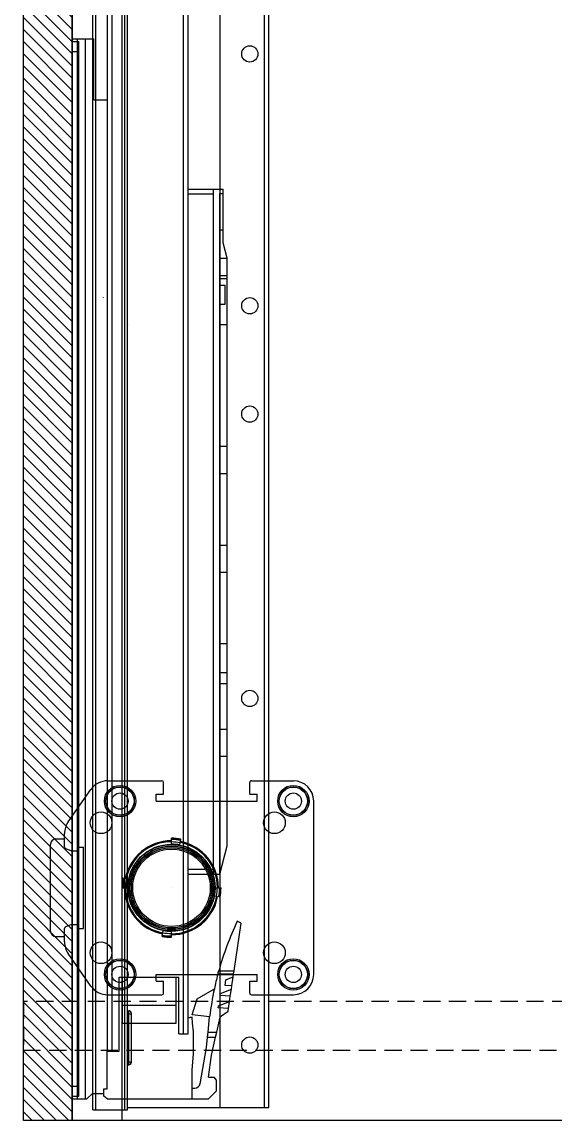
# Model space of a CAD drawing. Header units: millimetres. Extents: x -853320 to 19484, y -510814 to 9708.
# Drawn here: x 9138.9 to 9335.6, y 7298.2 to 7704.4 of the extents above; entities that cross this region are included whole.
import ezdxf
from ezdxf import colors
from ezdxf.entities.mleader import LeaderData, LeaderLine
from ezdxf.math import Vec2, Vec3

# ---------------------------------------------------------------- set-up
doc = ezdxf.new("R2010")
doc.units = ezdxf.units.MM
for name, pattern in [('CONTINUA', [0]), ('NASCOSTA', [9.525, 6.35, -3.175]), ('TRATTEGGIATA', [0.75, 0.5, -0.25])]:
    doc.linetypes.add(name, pattern=pattern)
doc.layers.add('DS_ST_quote 1_50', color=7, linetype='Continuous')
for name, color, linetype, lineweight in [('F-Proiezioni', 9, 'TRATTEGGIATA', 5), ('F_ARREDI', 7, 'Continuous', 5), ('F_ELETTRODOMESTICI', 40, 'Continuous', 5), ('F_FERRAMENTA', 253, 'Continuous', 5), ('F_Guide', 1, 'Continuous', 9), ('F_MULTI laminato CERA', 124, 'Continuous', 5), ('F_retino', 252, 'CONTINUA', 5), ('F_Spondine', 9, 'Continuous', 9), ('Piedini', 7, 'Continuous', 9)]:
    doc.layers.add(name, color=color, linetype=linetype, lineweight=lineweight)
doc.styles.add('ARIAL', font='arial.ttf')
doc.styles.add('DANZI-DIDASCALIE', font='Yu Gothic UI Light.ttf', dxfattribs={"height": 30})
doc.dimstyles.new('ISO-100', dxfattribs={"dimtxt": 100, "dimasz": 5, "dimexe": 0.25, "dimexo": 6, "dimgap": 6, "dimtad": 1, "dimtxsty": 'ARIAL', "dimblk": 'ARCHTICK', "dimcen": 2.5, "dimdle": 15, "dimse1": 1, "dimse2": 1, "dimclrd": 256, "dimclre": 256, "dimclrt": 256, "dimadec": 0, "dimazin": 0, "dimtfac": 1, "dimtmove": 0, "dimatfit": 3, "dimldrblk": 'ARCHTICK', "dimfxl": 1, "dimlwd": -1, "dimlwe": -1, "dimarcsym": 0})

# ---------------------------------------------------------------- blocks, each defined once
blk = doc.blocks.new('_Dot')
at = {"color": 0, "linetype": 'ByBlock', "lineweight": -2}
blk.add_line((-0.5, 0), (-1, 0), dxfattribs=at)
at = {"color": 0, "linetype": 'ByBlock', "const_width": 0.5}
blk.add_lwpolyline([(-0.25, 0, 1), (0.25, 0, 1)], format="xyb", close=True, dxfattribs=at)
blk = doc.blocks.new('_ArchTick')
at = {"color": 0, "linetype": 'ByBlock', "const_width": 0.15}
blk.add_lwpolyline([(-0.5, -0.5), (0.5, 0.5)], dxfattribs=at)
blk = doc.blocks.new('*D146')
at = {"layer": 'Defpoints', "color": 0, "transparency": 16777216}
for p in [(5588.56, 7348.81), (19268.52, 2810.66), (19483.82, 2810.66)]:
    blk.add_point(p, dxfattribs=at)
at = {"layer": 'DS_ST_quote 1_50', "transparency": 16777216}
blk.add_line((19268.52, 7363.81), (19268.52, 2795.66), dxfattribs=at)
at = {"layer": 'DS_ST_quote 1_50', "transparency": 16777216, "xscale": 5, "yscale": 5, "zscale": 5}
for p, rotation in [((19268.52, 7348.81), 90), ((19268.52, 2810.66), 270)]:
    blk.add_blockref('_ArchTick', p, dxfattribs=dict(at, rotation=rotation))
at = {"layer": 'DS_ST_quote 1_50', "transparency": 16777216, "insert": (19202.43, 5079.74), "char_height": 100, "attachment_point": 5, "rotation": 90, "style": 'ARIAL'}
blk.add_mtext('4538,15', dxfattribs=at)
blk = doc.blocks.new('BASE CAS.ra_posate_L.403_pianta')
at = {"layer": 'F_retino'}
h = blk.add_hatch(dxfattribs=at)
h.set_pattern_fill('ANSI31', color=256, angle=-90)
h.set_pattern_definition([(315, (278551.225, 3243.2445), (2.24506403, 2.24506403), [])])
h.paths.add_polyline_path([(293343.45, 11077.27), (293325.45, 11077.27), (293325.45, 10497.27), (293343.45, 10497.27)])
at = {"layer": 'F-Proiezioni', "linetype": 'NASCOSTA'}
blk.add_lwpolyline([(293325.45, 10523.27), (293879.45, 10523.27), (293879.45, 10541.27), (293325.45, 10541.27)], close=True, dxfattribs=at)
at = {"layer": 'F_FERRAMENTA'}
for p, q in [((293355.05, 10801.08), (293355.05, 10801.28)), ((293351.15, 10501.27), (293351.15, 10791.27)), ((293352.15, 10501.27), (293352.15, 10791.27)), ((293364.35, 10791.27), (293364.35, 10791.27)), ((293398.05, 10502.17), (293398.05, 10778.67)), ((293414.42, 10502.17), (293414.42, 10778.67)), ((293416.05, 10502.17), (293416.05, 10778.67)), ((293362.95, 10501.27), (293362.95, 10775.07)), ((293363.95, 10501.27), (293363.95, 10775.07)), ((293351.05, 10578.77), (293351.15, 10578.77)), ((293351.05, 10528.77), (293351.05, 10578.77)), ((293363.95, 10537.87), (293364.35, 10537.87)), ((293363.95, 10536.73), (293365.35, 10536.73)), ((293364.35, 10517.87), (293364.35, 10537.87)), ((293365.35, 10518.87), (293365.35, 10536.87)), ((293351.05, 10528.77), (293351.15, 10528.77)), ((293363.95, 10519.01), (293365.35, 10519.01)), ((293363.95, 10517.87), (293364.35, 10517.87)), ((293351.15, 10501.27), (293363.95, 10501.27)), ((293351.75, 10501.27), (293351.75, 10501.27)), ((293360.55, 10501.27), (293360.55, 10501.27)), ((293363.95, 10502.17), (293416.05, 10502.17))]:
    blk.add_line(p, q, dxfattribs=at)
for centre in [(293409.05, 10653.17), (293409.05, 10525.17)]:
    blk.add_circle(centre, 3, dxfattribs=at)
for centre, start, end in [((293364.35, 10536.87), 0, 90), ((293364.35, 10518.87), 270, 0)]:
    blk.add_arc(centre, 1, start, end, dxfattribs=at)
at = {"layer": 'F_Guide', "color": 1}
for p, q in [((293384.53, 10529.34), (293384.53, 11003.27)), ((293386.23, 10529.34), (293386.23, 11003.27)), ((293358.23, 10522.87), (293358.23, 10980.77)), ((293356.53, 10522.87), (293356.53, 10961.77)), ((293343.45, 10896.77), (293345.45, 10896.77)), ((293343.45, 10895.77), (293343.45, 10896.77)), ((293343.45, 10895.77), (293345.45, 10895.77)), ((293343.45, 10505.27), (293343.45, 10895.77)), ((293345.45, 10896.77), (293348.45, 10896.77)), ((293345.45, 10895.77), (293345.45, 10896.77)), ((293345.45, 10895.77), (293345.95, 10895.77)), ((293345.45, 10505.27), (293345.45, 10895.77)), ((293345.95, 10506.27), (293345.95, 10895.77)), ((293348.45, 10896.77), (293351.45, 10896.77)), ((293348.45, 10505.27), (293348.45, 10896.77)), ((293351.45, 10874.27), (293351.45, 10896.77)), ((293343.45, 10892.11), (293345.45, 10892.11)), ((293351.45, 10874.27), (293356.53, 10874.27)), ((293386.23, 10841.27), (293399.23, 10841.27)), ((293395.63, 10588.27), (293395.63, 10841.27)), ((293399.23, 10821.36), (293399.23, 10841.27)), ((293386.23, 10839.47), (293395.63, 10839.47)), ((293397.93, 10839.68), (293399.23, 10839.68)), ((293397.93, 10588.27), (293397.93, 10839.68)), ((293397.93, 10826.18), (293399.23, 10826.18)), ((293400.73, 10815.77), (293399.23, 10821.36)), ((293397.93, 10815.77), (293400.73, 10815.77)), ((293400.73, 10809.32), (293400.73, 10815.77)), ((293397.93, 10809.32), (293400.73, 10809.32)), ((293400.73, 10808.23), (293400.73, 10809.32)), ((293397.93, 10808.23), (293400.73, 10808.23)), ((293397.93, 10805.77), (293399.93, 10805.77)), ((293397.93, 10805.76), (293399.93, 10805.76)), ((293399.93, 10798.77), (293399.93, 10805.77)), ((293400.73, 10791.23), (293400.73, 10808.23)), ((293397.93, 10798.77), (293399.93, 10798.77)), ((293397.93, 10798.77), (293399.93, 10798.77)), ((293397.93, 10791.23), (293400.73, 10791.23)), ((293400.73, 10746.31), (293400.73, 10791.23)), ((293397.93, 10746.31), (293400.73, 10746.31)), ((293400.73, 10736.23), (293400.73, 10746.31)), ((293397.93, 10736.23), (293400.73, 10736.23)), ((293400.73, 10709.82), (293400.73, 10736.23)), ((293397.93, 10709.82), (293400.73, 10709.82)), ((293400.73, 10699.77), (293400.73, 10709.82)), ((293397.93, 10699.77), (293400.73, 10699.77)), ((293400.73, 10673.5), (293400.73, 10699.77)), ((293397.93, 10673.5), (293400.73, 10673.5)), ((293400.73, 10598.72), (293400.73, 10673.5)), ((293397.93, 10662.81), (293400.73, 10662.81)), ((293397.93, 10658.73), (293400.73, 10658.73)), ((293397.93, 10641.87), (293400.73, 10641.87)), ((293397.93, 10631.82), (293400.73, 10631.82)), ((293397.93, 10588.29), (293400.73, 10598.72)), ((293386.23, 10590.07), (293395.63, 10590.07)), ((293386.23, 10588.27), (293397.93, 10588.27)), ((293397.93, 10588.29), (293397.93, 10588.29)), ((293403.22, 10552.54), (293405.81, 10570.21)), ((293405.81, 10570.21), (293404.41, 10570.87)), ((293360.85, 10550.27), (293382.8, 10550.27)), ((293360.85, 10522.87), (293360.85, 10550.27)), ((293362.05, 10533.32), (293362.05, 10550.27)), ((293381.83, 10533.32), (293381.83, 10550.27)), ((293382.8, 10529.34), (293382.8, 10550.27)), ((293397.23, 10551.22), (293403.02, 10551.22)), ((293397.32, 10551.57), (293397.32, 10551.57)), ((293397.32, 10551.56), (293397.32, 10551.57)), ((293397.32, 10551.57), (293397.32, 10551.57)), ((293397.32, 10551.57), (293397.32, 10551.57)), ((293397.32, 10551.57), (293397.32, 10551.57)), ((293397.32, 10551.57), (293397.33, 10551.57)), ((293397.32, 10551.56), (293397.32, 10551.56)), ((293397.32, 10551.56), (293397.32, 10551.56)), ((293397.32, 10551.55), (293397.32, 10551.56)), ((293397.32, 10551.56), (293397.32, 10551.56)), ((293397.32, 10551.56), (293397.32, 10551.56)), ((293397.32, 10551.56), (293397.32, 10551.56)), ((293397.32, 10551.56), (293397.32, 10551.56)), ((293397.32, 10551.56), (293397.32, 10551.56)), ((293397.32, 10551.56), (293397.32, 10551.56)), ((293397.32, 10551.56), (293397.32, 10551.56)), ((293397.32, 10551.55), (293397.32, 10551.55)), ((293397.32, 10551.55), (293397.32, 10551.55)), ((293397.32, 10551.55), (293397.32, 10551.55)), ((293397.32, 10551.55), (293397.32, 10551.55)), ((293397.32, 10551.55), (293397.32, 10551.55)), ((293397.32, 10551.55), (293397.32, 10551.55)), ((293397.32, 10551.55), (293397.32, 10551.55)), ((293397.32, 10551.55), (293397.32, 10551.55)), ((293397.32, 10551.55), (293397.32, 10551.55)), ((293397.32, 10551.54), (293397.32, 10551.55)), ((293397.32, 10551.55), (293397.32, 10551.55)), ((293397.32, 10551.55), (293397.32, 10551.55)), ((293397.32, 10551.55), (293397.32, 10551.55)), ((293397.32, 10551.55), (293397.32, 10551.55)), ((293397.32, 10551.55), (293397.32, 10551.55)), ((293397.32, 10551.55), (293397.32, 10551.55)), ((293397.32, 10551.54), (293403.07, 10551.54)), ((293397.32, 10551.54), (293397.32, 10551.54)), ((293397.32, 10551.54), (293397.32, 10551.54)), ((293397.33, 10551.6), (293397.33, 10551.61)), ((293397.33, 10551.61), (293397.34, 10551.61)), ((293397.33, 10551.61), (293397.33, 10551.61)), ((293397.33, 10551.59), (293397.33, 10551.6)), ((293397.33, 10551.6), (293397.33, 10551.6)), ((293397.33, 10551.6), (293397.33, 10551.6)), ((293397.33, 10551.6), (293397.33, 10551.6)), ((293397.33, 10551.6), (293397.33, 10551.6)), ((293397.33, 10551.59), (293397.33, 10551.59)), ((293397.33, 10551.59), (293397.33, 10551.59)), ((293397.33, 10551.58), (293397.33, 10551.59)), ((293397.33, 10551.59), (293397.33, 10551.59)), ((293397.33, 10551.59), (293397.33, 10551.59)), ((293397.33, 10551.59), (293397.33, 10551.59)), ((293397.33, 10551.58), (293397.33, 10551.58)), ((293397.33, 10551.58), (293397.33, 10551.58)), ((293397.33, 10551.58), (293397.33, 10551.58)), ((293397.33, 10551.58), (293397.33, 10551.58)), ((293397.33, 10551.58), (293397.33, 10551.58)), ((293397.33, 10551.57), (293397.33, 10551.58)), ((293397.33, 10551.57), (293397.33, 10551.57)), ((293397.34, 10551.65), (293397.35, 10551.65)), ((293397.34, 10551.64), (293397.34, 10551.65)), ((293397.34, 10551.63), (293397.34, 10551.64)), ((293397.34, 10551.64), (293397.34, 10551.64)), ((293397.34, 10551.64), (293397.34, 10551.64)), ((293397.34, 10551.64), (293397.34, 10551.64)), ((293397.34, 10551.62), (293397.34, 10551.63)), ((293397.34, 10551.63), (293397.34, 10551.63)), ((293397.34, 10551.63), (293397.34, 10551.63)), ((293397.34, 10551.63), (293397.34, 10551.63)), ((293397.34, 10551.62), (293397.34, 10551.62)), ((293397.34, 10551.62), (293397.34, 10551.62)), ((293397.34, 10551.61), (293397.34, 10551.62)), ((293397.34, 10551.62), (293397.34, 10551.62)), ((293397.34, 10551.61), (293397.34, 10551.61)), ((293397.35, 10551.67), (293397.35, 10551.68)), ((293397.35, 10551.68), (293397.35, 10551.68)), ((293397.35, 10551.68), (293397.36, 10551.68)), ((293397.35, 10551.66), (293397.35, 10551.67)), ((293397.35, 10551.67), (293397.35, 10551.67)), ((293397.35, 10551.67), (293397.35, 10551.67)), ((293397.35, 10551.67), (293397.35, 10551.67)), ((293397.35, 10551.65), (293397.35, 10551.66)), ((293397.35, 10551.66), (293397.35, 10551.66)), ((293397.35, 10551.66), (293397.35, 10551.66)), ((293397.35, 10551.65), (293397.35, 10551.65)), ((293397.35, 10551.65), (293397.35, 10551.65)), ((293397.36, 10551.72), (293397.36, 10551.72)), ((293397.36, 10551.71), (293397.36, 10551.72)), ((293397.36, 10551.72), (293397.37, 10551.72)), ((293397.36, 10551.71), (293397.36, 10551.71)), ((293397.36, 10551.7), (293397.36, 10551.71)), ((293397.36, 10551.71), (293397.36, 10551.71)), ((293397.36, 10551.69), (293397.36, 10551.7)), ((293397.36, 10551.7), (293397.36, 10551.7)), ((293397.36, 10551.7), (293397.36, 10551.7)), ((293397.36, 10551.68), (293397.36, 10551.69)), ((293397.36, 10551.69), (293397.36, 10551.69)), ((293397.36, 10551.69), (293397.36, 10551.69)), ((293397.37, 10551.76), (293397.38, 10551.76)), ((293397.37, 10551.75), (293397.37, 10551.76)), ((293397.37, 10551.75), (293397.37, 10551.75)), ((293397.37, 10551.74), (293397.37, 10551.75)), ((293397.37, 10551.73), (293397.37, 10551.74)), ((293397.37, 10551.74), (293397.37, 10551.74)), ((293397.37, 10551.74), (293397.37, 10551.74)), ((293397.37, 10551.73), (293397.37, 10551.73)), ((293397.37, 10551.73), (293397.37, 10551.73)), ((293397.37, 10551.72), (293397.37, 10551.73)), ((293397.38, 10551.79), (293397.39, 10551.8)), ((293397.38, 10551.79), (293397.38, 10551.79)), ((293397.38, 10551.78), (293397.38, 10551.79)), ((293397.38, 10551.79), (293397.38, 10551.79)), ((293397.38, 10551.77), (293397.38, 10551.78)), ((293397.38, 10551.78), (293397.38, 10551.78)), ((293397.38, 10551.77), (293397.38, 10551.77)), ((293397.38, 10551.77), (293397.38, 10551.77)), ((293397.38, 10551.76), (293397.38, 10551.77)), ((293397.38, 10551.76), (293397.38, 10551.76)), ((293397.39, 10551.83), (293397.4, 10551.83)), ((293397.39, 10551.82), (293397.39, 10551.83)), ((293397.39, 10551.82), (293397.39, 10551.82)), ((293397.39, 10551.82), (293397.39, 10551.82)), ((293397.39, 10551.81), (293397.39, 10551.82)), ((293397.39, 10551.8), (293397.39, 10551.81)), ((293397.39, 10551.81), (293397.39, 10551.81)), ((293397.39, 10551.8), (293397.39, 10551.8)), ((293397.39, 10551.8), (293397.39, 10551.8)), ((293397.4, 10551.86), (293397.4, 10551.87)), ((293397.4, 10551.87), (293397.41, 10551.87)), ((293397.4, 10551.85), (293397.4, 10551.86)), ((293397.4, 10551.86), (293397.4, 10551.86)), ((293397.4, 10551.84), (293397.4, 10551.85)), ((293397.4, 10551.85), (293397.4, 10551.85)), ((293397.4, 10551.84), (293397.4, 10551.84)), ((293397.4, 10551.84), (293397.4, 10551.84)), ((293397.4, 10551.83), (293397.4, 10551.84)), ((293397.41, 10551.9), (293397.42, 10551.91)), ((293397.41, 10551.89), (293397.41, 10551.9)), ((293397.41, 10551.9), (293397.41, 10551.9)), ((293397.41, 10551.88), (293397.41, 10551.89)), ((293397.41, 10551.89), (293397.41, 10551.89)), ((293397.41, 10551.88), (293397.41, 10551.88)), ((293397.41, 10551.87), (293397.41, 10551.88)), ((293397.41, 10551.87), (293397.41, 10551.87)), ((293397.42, 10551.94), (293397.43, 10551.94)), ((293397.42, 10551.93), (293397.42, 10551.94)), ((293397.42, 10551.93), (293397.42, 10551.93)), ((293397.42, 10551.92), (293397.42, 10551.93)), ((293397.42, 10551.91), (293397.42, 10551.92)), ((293397.42, 10551.92), (293397.42, 10551.92)), ((293397.42, 10551.91), (293397.42, 10551.91)), ((293397.42, 10551.91), (293397.42, 10551.91)), ((293397.43, 10551.98), (293397.44, 10551.98)), ((293397.43, 10551.97), (293397.43, 10551.98)), ((293397.43, 10551.97), (293397.43, 10551.97)), ((293397.43, 10551.96), (293397.43, 10551.97)), ((293397.43, 10551.95), (293397.43, 10551.96)), ((293397.43, 10551.96), (293397.43, 10551.96)), ((293397.43, 10551.94), (293397.43, 10551.95)), ((293397.43, 10551.95), (293397.43, 10551.95)), ((293397.44, 10552.01), (293397.45, 10552.02)), ((293397.44, 10552.01), (293397.44, 10552.01)), ((293397.44, 10552), (293397.44, 10552.01)), ((293397.44, 10552), (293397.44, 10552)), ((293397.44, 10551.99), (293397.44, 10552)), ((293397.44, 10551.99), (293397.44, 10551.99)), ((293397.44, 10551.98), (293397.44, 10551.99)), ((293397.45, 10552.04), (293397.45, 10552.05)), ((293397.45, 10552.05), (293397.46, 10552.05)), ((293397.45, 10552.03), (293397.45, 10552.04)), ((293397.45, 10552.04), (293397.45, 10552.04)), ((293397.45, 10552.02), (293397.45, 10552.03)), ((293397.45, 10552.03), (293397.45, 10552.03)), ((293397.45, 10552.02), (293397.45, 10552.02)), ((293397.46, 10552.08), (293397.47, 10552.09)), ((293397.46, 10552.08), (293397.46, 10552.08)), ((293397.46, 10552.07), (293397.46, 10552.08)), ((293397.46, 10552.07), (293397.46, 10552.07)), ((293397.46, 10552.06), (293397.46, 10552.07)), ((293397.46, 10552.05), (293397.46, 10552.06)), ((293397.46, 10552.06), (293397.46, 10552.06)), ((293397.47, 10552.12), (293397.48, 10552.13)), ((293397.47, 10552.12), (293397.47, 10552.12)), ((293397.47, 10552.11), (293397.47, 10552.12)), ((293397.47, 10552.1), (293397.47, 10552.11)), ((293397.47, 10552.11), (293397.47, 10552.11)), ((293397.47, 10552.09), (293397.47, 10552.1)), ((293397.47, 10552.09), (293397.47, 10552.09)), ((293397.48, 10552.16), (293397.49, 10552.17)), ((293397.48, 10552.15), (293397.48, 10552.16)), ((293397.48, 10552.14), (293397.48, 10552.15)), ((293397.48, 10552.15), (293397.48, 10552.15)), ((293397.48, 10552.13), (293397.48, 10552.14)), ((293397.48, 10552.14), (293397.48, 10552.14)), ((293397.48, 10552.13), (293397.48, 10552.13)), ((293397.49, 10552.19), (293397.5, 10552.2)), ((293397.49, 10552.18), (293397.49, 10552.19)), ((293397.49, 10552.19), (293397.49, 10552.19)), ((293397.49, 10552.17), (293397.49, 10552.18)), ((293397.49, 10552.18), (293397.49, 10552.18)), ((293397.49, 10552.17), (293397.49, 10552.17)), ((293397.5, 10552.23), (293397.51, 10552.23)), ((293397.5, 10552.22), (293397.5, 10552.23)), ((293397.5, 10552.22), (293397.5, 10552.22)), ((293397.5, 10552.21), (293397.5, 10552.22)), ((293397.5, 10552.2), (293397.5, 10552.21)), ((293397.5, 10552.2), (293397.5, 10552.2)), ((293397.51, 10552.27), (293397.52, 10552.27)), ((293397.51, 10552.26), (293397.51, 10552.27)), ((293397.51, 10552.26), (293397.51, 10552.26)), ((293397.51, 10552.25), (293397.51, 10552.26)), ((293397.51, 10552.24), (293397.51, 10552.25)), ((293397.51, 10552.24), (293397.51, 10552.24)), ((293397.51, 10552.23), (293397.51, 10552.24)), ((293397.52, 10552.3), (293397.53, 10552.31)), ((293397.52, 10552.3), (293397.52, 10552.3)), ((293397.52, 10552.29), (293397.52, 10552.3)), ((293397.52, 10552.28), (293397.52, 10552.29)), ((293397.52, 10552.28), (293397.52, 10552.28)), ((293397.52, 10552.27), (293397.52, 10552.28)), ((293397.53, 10552.33), (293397.53, 10552.34)), ((293397.53, 10552.34), (293397.54, 10552.34)), ((293397.53, 10552.32), (293397.53, 10552.33)), ((293397.53, 10552.33), (293397.53, 10552.33)), ((293397.53, 10552.31), (293397.53, 10552.32)), ((293397.53, 10552.31), (293397.53, 10552.31)), ((293397.54, 10552.37), (293397.54, 10552.38)), ((293397.54, 10552.38), (293397.55, 10552.38)), ((293397.54, 10552.36), (293397.54, 10552.37)), ((293397.54, 10552.35), (293397.54, 10552.36)), ((293397.54, 10552.34), (293397.54, 10552.35)), ((293397.55, 10552.41), (293397.56, 10552.42)), ((293397.55, 10552.41), (293397.55, 10552.41)), ((293397.55, 10552.4), (293397.55, 10552.41)), ((293397.55, 10552.39), (293397.55, 10552.4)), ((293397.55, 10552.38), (293397.55, 10552.39)), ((293397.56, 10552.44), (293397.56, 10552.45)), ((293397.56, 10552.45), (293397.57, 10552.45)), ((293397.56, 10552.44), (293397.56, 10552.44)), ((293397.56, 10552.43), (293397.56, 10552.44)), ((293397.56, 10552.42), (293397.56, 10552.43)), ((293397.56, 10552.42), (293397.56, 10552.42)), ((293397.57, 10552.48), (293397.58, 10552.49)), ((293397.57, 10552.48), (293397.57, 10552.48)), ((293397.57, 10552.47), (293397.57, 10552.48)), ((293397.57, 10552.46), (293397.57, 10552.47)), ((293397.57, 10552.46), (293397.57, 10552.46)), ((293397.57, 10552.45), (293397.57, 10552.46)), ((293397.58, 10552.52), (293397.59, 10552.53)), ((293397.58, 10552.52), (293397.58, 10552.52)), ((293397.58, 10552.51), (293397.58, 10552.52)), ((293397.58, 10552.5), (293397.58, 10552.51)), ((293397.58, 10552.5), (293397.58, 10552.5)), ((293397.58, 10552.49), (293397.58, 10552.5)), ((293397.58, 10552.49), (293397.58, 10552.49)), ((293397.59, 10552.54), (293403.22, 10552.54)), ((293397.59, 10552.54), (293397.59, 10552.54)), ((293397.59, 10552.53), (293397.59, 10552.54)), ((293397.59, 10552.53), (293397.59, 10552.53)), ((293399.9, 10547.17), (293400.21, 10549.31)), ((293400.21, 10549.31), (293402.9, 10550.38)), ((293402.4, 10547.02), (293402.9, 10550.38)), ((293402.9, 10550.38), (293403.02, 10551.22)), ((293403.02, 10551.22), (293403.07, 10551.54)), ((293403.07, 10551.54), (293403.22, 10552.54)), ((293389.57, 10542.28), (293395.97, 10545.98)), ((293398.2, 10544.21), (293402.23, 10545.81)), ((293402.4, 10547.02), (293399.9, 10547.17)), ((293401.85, 10543.25), (293402.23, 10545.81)), ((293402.23, 10545.81), (293402.4, 10547.02)), ((293387.82, 10536.3), (293389.57, 10542.28)), ((293397.53, 10539.64), (293401.55, 10541.24)), ((293398.09, 10543.47), (293398.2, 10544.21)), ((293401.85, 10543.25), (293398.09, 10543.47)), ((293401.18, 10538.68), (293401.55, 10541.24)), ((293401.55, 10541.24), (293401.85, 10543.25)), ((293343.45, 10538.27), (293343.45, 10538.27)), ((293343.45, 10538.27), (293343.45, 10538.27)), ((293362.05, 10539.95), (293381.83, 10539.95)), ((293397.42, 10538.9), (293397.53, 10539.64)), ((293401.18, 10538.68), (293397.42, 10538.9)), ((293398.19, 10535.67), (293401.03, 10537.67)), ((293401.03, 10537.67), (293401.18, 10538.68)), ((293362.05, 10533.32), (293381.83, 10533.32)), ((293387.94, 10533.31), (293387.76, 10535.45)), ((293394.21, 10535.66), (293387.82, 10536.3)), ((293388.23, 10530.05), (293387.94, 10533.31)), ((293393.63, 10529.99), (293394.21, 10535.66)), ((293396.88, 10529.99), (293398.14, 10535.46)), ((293398.14, 10535.46), (293398.16, 10535.67)), ((293398.16, 10535.67), (293398.19, 10535.67)), ((293382.8, 10529.34), (293386.23, 10529.34)), ((293388.23, 10521.77), (293388.23, 10530.05)), ((293393.44, 10528.13), (293393.63, 10529.99)), ((293393.63, 10529.99), (293396.88, 10529.99)), ((293396.44, 10528.13), (293396.88, 10529.99)), ((293396.88, 10529.99), (293396.88, 10529.99)), ((293393.05, 10524.25), (293393.44, 10528.13)), ((293393.44, 10528.13), (293396.44, 10528.13)), ((293393.44, 10528.13), (293393.44, 10528.13)), ((293394.9, 10521.46), (293396.44, 10528.13)), ((293396.44, 10528.13), (293396.44, 10528.13)), ((293356.43, 10522.87), (293360.85, 10522.87)), ((293356.43, 10509.07), (293356.43, 10522.87)), ((293387.73, 10516.05), (293388.23, 10521.77)), ((293390.7, 10510.92), (293393.05, 10524.25)), ((293393.78, 10513.27), (293394.9, 10521.46)), ((293387.73, 10505.27), (293387.73, 10516.05)), ((293393.78, 10513.27), (293395.95, 10513.27)), ((293396.79, 10512.27), (293395.95, 10513.27)), ((293396.79, 10508.27), (293396.79, 10512.27)), ((293343.45, 10509.93), (293343.47, 10509.93)), ((293345.45, 10509.93), (293343.47, 10509.93)), ((293355.2, 10509.07), (293356.43, 10509.07)), ((293355.2, 10506.32), (293355.2, 10509.07)), ((293387.73, 10509.27), (293388.73, 10509.27)), ((293393.79, 10505.27), (293396.79, 10508.27)), ((293343.45, 10506.27), (293345.45, 10506.27)), ((293343.45, 10505.27), (293345.45, 10505.27)), ((293345.45, 10506.27), (293345.95, 10506.27)), ((293345.45, 10505.27), (293348.45, 10505.27)), ((293348.45, 10505.27), (293348.86, 10505.27)), ((293348.86, 10505.27), (293350.93, 10507.27)), ((293350.93, 10507.27), (293355.2, 10507.27)), ((293356.4, 10505.27), (293355.2, 10506.32)), ((293356.4, 10505.27), (293393.79, 10505.27))]:
    blk.add_line(p, q, dxfattribs=at)
for centre, radius, start, end in [((293509.33, 10521.4), 116, 154.7564, 164.4251), ((293509.33, 10521.4), 116, 165.1037, 167.7658), ((293509.33, 10521.4), 116, 164.9369, 165.1031), ((293509.33, 10521.4), 116, 167.7658, 172.9387), ((293390.68, 10510.62), 25, 96.7118, 100.2533), ((293388.73, 10511.27), 2, 270, 350)]:
    blk.add_arc(centre, radius, start, end, dxfattribs=at)
at = {"layer": 'F_MULTI laminato CERA'}
for points in [[(293325.45, 11077.27), (293343.45, 11077.27), (293343.45, 10497.27), (293325.45, 10497.27)], [(293343.45, 11077.27), (293861.45, 11077.27), (293861.45, 10497.27), (293343.45, 10497.27)], [(293361.95, 10991.27), (293842.95, 10991.27), (293842.95, 10497.27), (293361.95, 10497.27)]]:
    blk.add_lwpolyline(points, close=True, dxfattribs=at)
at = {"layer": 'F_Spondine'}
for p, q in [((293351.15, 10501.27), (293351.15, 10991.27)), ((293352.15, 10501.27), (293352.15, 10991.27)), ((293398.05, 10502.17), (293398.05, 10978.67)), ((293414.42, 10502.17), (293414.42, 10978.67)), ((293416.05, 10502.17), (293416.05, 10978.67)), ((293362.95, 10501.27), (293362.95, 10975.07)), ((293363.95, 10501.27), (293363.95, 10975.07)), ((293351.05, 10578.77), (293351.15, 10578.77)), ((293351.05, 10528.77), (293351.05, 10578.77)), ((293351.05, 10578.77), (293351.15, 10578.77)), ((293351.05, 10528.77), (293351.05, 10578.77)), ((293363.95, 10537.87), (293364.35, 10537.87)), ((293363.95, 10537.87), (293364.35, 10537.87)), ((293363.95, 10536.73), (293365.35, 10536.73)), ((293363.95, 10536.73), (293365.35, 10536.73)), ((293364.35, 10517.87), (293364.35, 10537.87)), ((293364.35, 10517.87), (293364.35, 10537.87)), ((293365.35, 10518.87), (293365.35, 10536.87)), ((293365.35, 10518.87), (293365.35, 10536.87)), ((293351.05, 10528.77), (293351.15, 10528.77)), ((293351.05, 10528.77), (293351.15, 10528.77)), ((293363.95, 10519.01), (293365.35, 10519.01)), ((293363.95, 10519.01), (293365.35, 10519.01)), ((293363.95, 10517.87), (293364.35, 10517.87)), ((293363.95, 10517.87), (293364.35, 10517.87)), ((293351.15, 10501.27), (293363.95, 10501.27)), ((293351.15, 10501.27), (293363.95, 10501.27)), ((293351.75, 10501.27), (293351.75, 10501.27)), ((293351.75, 10501.27), (293351.75, 10501.27)), ((293360.55, 10501.27), (293360.55, 10501.27)), ((293360.55, 10501.27), (293360.55, 10501.27)), ((293363.95, 10502.17), (293416.05, 10502.17)), ((293363.95, 10502.17), (293416.05, 10502.17))]:
    blk.add_line(p, q, dxfattribs=at)
for centre in [(293409.05, 10891.17), (293409.05, 10798.17), (293409.05, 10758.17), (293409.05, 10653.17), (293409.05, 10653.17), (293409.05, 10525.17), (293409.05, 10525.17)]:
    blk.add_circle(centre, 3, dxfattribs=at)
for centre, start, end in [((293364.35, 10536.87), 0, 90), ((293364.35, 10536.87), 0, 90), ((293364.35, 10518.87), 270, 0), ((293364.35, 10518.87), 270, 0)]:
    blk.add_arc(centre, 1, start, end, dxfattribs=at)
at = {"layer": 'Piedini'}
for p, q in [((293356.53, 10622.77), (293376.63, 10622.77)), ((293377.23, 10617.77), (293377.23, 10622.17)), ((293409.03, 10617.77), (293409.03, 10622.16)), ((293409.63, 10622.77), (293425.13, 10622.77)), ((293341.99, 10607.57), (293350.39, 10619.57)), ((293374.46, 10617.77), (293377.23, 10617.77)), ((293374.46, 10615.27), (293374.46, 10617.77)), ((293374.46, 10615.27), (293411.8, 10615.27)), ((293374.48, 10615.27), (293374.48, 10617.77)), ((293409.03, 10617.77), (293411.8, 10617.77)), ((293411.78, 10615.27), (293411.78, 10617.77)), ((293411.8, 10615.27), (293411.8, 10617.77)), ((293432.63, 10551.27), (293432.63, 10615.27)), ((293340.63, 10601.27), (293340.63, 10603.27)), ((293335.45, 10567.26), (293335.45, 10599.27)), ((293337.45, 10601.27), (293340.65, 10601.27)), ((293340.65, 10598.34), (293340.65, 10601.27)), ((293343.13, 10596.88), (293341.18, 10597.59)), ((293345.62, 10598.28), (293347.64, 10598.28)), ((293345.62, 10596.88), (293345.62, 10598.28)), ((293347.64, 10568.25), (293347.64, 10598.28)), ((293380.13, 10600.62), (293380.13, 10601.56)), ((293380.13, 10600.33), (293380.13, 10600.62)), ((293380.13, 10600.26), (293380.13, 10600.33)), ((293380.13, 10599.36), (293380.13, 10600.26)), ((293383.2, 10599.07), (293383.37, 10599.94)), ((293383.37, 10599.94), (293383.39, 10600.02)), ((293383.39, 10600.02), (293383.44, 10600.31)), ((293383.44, 10600.31), (293383.62, 10601.23)), ((293343.13, 10596.88), (293345.62, 10596.88)), ((293363.09, 10586.58), (293362.17, 10586.76)), ((293363.38, 10586.52), (293363.09, 10586.58)), ((293363.45, 10586.51), (293363.38, 10586.52)), ((293364.33, 10586.34), (293363.45, 10586.51)), ((293361.83, 10583.27), (293362.77, 10583.27)), ((293362.77, 10583.27), (293363.07, 10583.27)), ((293363.07, 10583.27), (293363.14, 10583.27)), ((293363.14, 10583.27), (293364.04, 10583.27)), ((293380.13, 10583.27), (293380.13, 10583.27)), ((293380.13, 10583.27), (293380.13, 10583.27)), ((293380.13, 10583.27), (293380.13, 10583.27)), ((293380.13, 10583.27), (293380.13, 10583.27)), ((293396.22, 10583.27), (293398.43, 10583.27)), ((293396.88, 10580.01), (293395.93, 10580.2)), ((293397.17, 10579.95), (293396.88, 10580.01)), ((293341.18, 10568.94), (293343.13, 10569.65)), ((293343.13, 10569.65), (293345.62, 10569.65)), ((293345.62, 10568.25), (293345.62, 10569.65)), ((293347.24, 10569.97), (293347.34, 10569.97)), ((293337.45, 10565.27), (293340.65, 10565.27)), ((293340.63, 10563.27), (293340.63, 10565.27)), ((293340.65, 10565.27), (293340.65, 10568.19)), ((293345.62, 10568.25), (293347.64, 10568.25)), ((293376.64, 10565.31), (293376.82, 10566.23)), ((293376.82, 10566.23), (293376.87, 10566.52)), ((293376.87, 10566.52), (293376.89, 10566.59)), ((293376.89, 10566.59), (293377.06, 10567.47)), ((293380.13, 10566.28), (293380.13, 10567.17)), ((293380.13, 10566.2), (293380.13, 10566.28)), ((293380.13, 10564.97), (293380.13, 10566.2)), ((293350.39, 10546.96), (293341.99, 10558.96)), ((293374.46, 10551.27), (293411.8, 10551.27)), ((293374.46, 10548.77), (293374.46, 10551.27)), ((293374.48, 10548.77), (293374.48, 10551.27)), ((293411.78, 10548.77), (293411.78, 10551.27)), ((293411.8, 10548.77), (293411.8, 10551.27)), ((293374.46, 10548.77), (293377.23, 10548.77)), ((293377.23, 10544.37), (293377.23, 10548.77)), ((293409.03, 10548.77), (293411.8, 10548.77)), ((293409.03, 10544.37), (293409.03, 10548.77)), ((293356.53, 10543.77), (293376.63, 10543.77)), ((293409.63, 10543.77), (293425.13, 10543.77))]:
    blk.add_line(p, q, dxfattribs=at)
at = {"layer": 'Piedini', "color": 1}
blk.add_line((293394.12, 10579.49), (293394.13, 10579.49), dxfattribs=at)
at = {"layer": 'Piedini'}
for centre, radius in [((293361.13, 10615.27), 5.78), ((293361.13, 10615.27), 5.28), ((293361.13, 10615.27), 5.19), ((293361.13, 10615.27), 3), ((293425.13, 10615.27), 5.78), ((293425.13, 10615.27), 5.28), ((293425.13, 10615.27), 5.19), ((293425.13, 10615.27), 3), ((293354.13, 10607.27), 4), ((293418.13, 10607.27), 4), ((293380.13, 10583.27), 16.09), ((293380.13, 10583.27), 15.96), ((293380.13, 10583.27), 15.46), ((293380.13, 10583.27), 15.32), ((293380.13, 10583.27), 14.82), ((293380.13, 10583.27), 14.3), ((293354.13, 10559.27), 4), ((293418.13, 10559.27), 4), ((293361.13, 10551.27), 5.78), ((293425.13, 10551.27), 5.78), ((293361.13, 10551.27), 5.28), ((293361.13, 10551.27), 5.19), ((293361.13, 10551.27), 3), ((293425.13, 10551.27), 5.28), ((293425.13, 10551.27), 5.19), ((293425.13, 10551.27), 3)]:
    blk.add_circle(centre, radius, dxfattribs=at)
for centre, radius, start, end in [((293356.53, 10615.27), 7.5, 90, 145), ((293376.61, 10622.15), 0.62, 1.8614, 88.1372), ((293409.63, 10622.17), 0.6, 89.7354, 180.4796), ((293425.13, 10615.27), 7.5, 0, 90), ((293348.13, 10603.27), 7.5, 145, 180), ((293337.45, 10599.27), 2, 90, 179.8219), ((293341.46, 10598.35), 0.81, 180.4978, 249.5032), ((293380.13, 10583.27), 17.36, 90, 169), ((293380.13, 10583.27), 17.06, 90, 169), ((293380.13, 10583.27), 16.99, 90, 169), ((293380.13, 10583.27), 18.3, 79, 90), ((293380.13, 10583.27), 18, 79, 90), ((293380.13, 10583.27), 17.8, 79, 90), ((293380.13, 10583.27), 16.9, 79, 90), ((293380.13, 10583.27), 16.09, 79, 90), ((293380.13, 10583.27), 16.99, 0, 79), ((293380.13, 10583.27), 17.06, 0, 79), ((293380.13, 10583.27), 17.36, 0, 79), ((293380.13, 10583.27), 18.3, 169, 180), ((293380.13, 10583.27), 18, 169, 180), ((293380.13, 10583.27), 17.8, 169, 180), ((293380.13, 10583.27), 16.9, 169, 180), ((293380.13, 10583.27), 16.09, 169, 180), ((293380.13, 10583.27), 17.36, 180, 259), ((293380.13, 10583.27), 17.06, 180, 259), ((293380.13, 10583.27), 16.99, 180, 259), ((293380.13, 10583.27), 16.09, 349, 0), ((293380.13, 10583.27), 16.9, 349, 0), ((293380.13, 10583.27), 17.8, 349, 0), ((293380.13, 10583.27), 18, 349, 0), ((293380.13, 10583.27), 18.3, 349, 0), ((293380.13, 10583.27), 16.99, 270, 349), ((293380.13, 10583.27), 17.06, 270, 349), ((293380.13, 10583.27), 17.36, 270, 349), ((293337.45, 10567.27), 2, 180.1781, 270), ((293341.51, 10568.15), 0.86, 112.7332, 177.2658), ((293380.13, 10583.27), 18.3, 259, 270), ((293380.13, 10583.27), 18, 259, 270), ((293380.13, 10583.27), 17.8, 259, 270), ((293380.13, 10583.27), 16.9, 259, 270), ((293380.13, 10583.27), 16.09, 259, 270), ((293348.13, 10563.27), 7.5, 180, 215), ((293425.13, 10551.27), 7.5, 270, 0), ((293356.53, 10551.27), 7.5, 215, 270), ((293376.63, 10544.37), 0.6, 270.0002, 0.0012), ((293409.63, 10544.37), 0.6, 179.9988, 269.9998)]:
    blk.add_arc(centre, radius, start, end, dxfattribs=at)
blk = doc.blocks.new('BAGNO-LAVANDERIA_pianta_sol.B')
at = {"layer": 'F_ELETTRODOMESTICI', "color": 5, "ltscale": 5}
ml = blk.add_multileader_mtext('Standard', dxfattribs=at)
ml.set_content('{\\fYu Gothic UI Light|b0|i0|c128|p34;BASAMENTO c/cassetto} ditta MIELE art.WTS 610', color=5, style='DANZI-DIDASCALIE')
ml.set_leader_properties(color=256, linetype='ByLayer', lineweight=-1)
ml.set_arrow_properties(name='DOT')
ml.build(insert=Vec2(0, 0))
ml.multileader.update_dxf_attribs({"arrow_head_size": 5, "scale": 5})
ctx = ml.context
ctx.base_point, ctx.scale, ctx.char_height, ctx.arrow_head_size, ctx.landing_gap_size, ctx.plane_origin, ctx.plane_x_axis, ctx.plane_y_axis = Vec3(865728.96, 518190.64), 5, 25, 5, 10, Vec3(865691.99, 518253.27), Vec3(0, -1), Vec3(1, 0)
notes = []
notes.append((ctx, [(0, (0, 0, 0), (0, 0), (1, 0), 1, [])]))
ctx.mtext.insert, ctx.mtext.text_direction, ctx.mtext.rotation, ctx.mtext.width, ctx.mtext.flow_direction = Vec3(865741.68, 518180.64), Vec3(0, -1), 4.712389, 471.5743, 5
ml = blk.add_multileader_mtext('Standard', dxfattribs=at)
ml.set_content('{\\fYu Gothic UI Light|b0|i0|c128|p34;LAVASCIUGA} ditta MIELE art.WTD165 WPM 8/5kg', color=5, style='DANZI-DIDASCALIE')
ml.set_leader_properties(color=256, linetype='ByLayer', lineweight=-1)
ml.set_arrow_properties(name='DOT')
ml.build(insert=Vec2(0, 0))
ml.multileader.update_dxf_attribs({"arrow_head_size": 5, "scale": 5})
ctx = ml.context
ctx.base_point, ctx.scale, ctx.char_height, ctx.arrow_head_size, ctx.landing_gap_size, ctx.plane_origin, ctx.plane_x_axis, ctx.plane_y_axis = Vec3(865852.82, 518185.28), 5, 25, 5, 10, Vec3(865819.83, 518247.92), Vec3(0, -1), Vec3(1, 0)
notes.append((ctx, [(0, (0, 0, 0), (0, 0), (1, 0), 1, [])]))
ctx.mtext.insert, ctx.mtext.text_direction, ctx.mtext.rotation, ctx.mtext.width, ctx.mtext.flow_direction = Vec3(865869.52, 518175.28), Vec3(0, -1), 4.712389, 377.0167, 5
for ctx, leaders in notes:
    for number, flags, end, landing, length, lines in leaders:
        leader = LeaderData()
        leader.index, (leader.has_last_leader_line, leader.has_dogleg_vector, leader.attachment_direction) = number, flags
        leader.last_leader_point, leader.dogleg_vector, leader.dogleg_length = Vec3(end), Vec3(landing), length
        for number, points, colour, breaks in lines:
            line = LeaderLine()
            line.index, line.vertices, line.color, line.breaks = number, Vec3.list(points), colors.encode_raw_color(colour), breaks
            leader.lines.append(line)
        ctx.leaders.append(leader)

msp = doc.modelspace()

# ---------------------------------------------------------------- block references
at = {"layer": 'F_ARREDI', "color": 2, "lineweight": 5}
msp.add_blockref('BAGNO-LAVANDERIA_pianta_sol.B', (-853319.899, -510814.178), dxfattribs=at)
at = {"layer": 'F_ARREDI'}
msp.add_blockref('BASE CAS.ra_posate_L.403_pianta', (-284186.097, -3198.544), dxfattribs=at)

# ---------------------------------------------------------------- dimensions: what is measured, and where the dimension line sits
at = {"layer": 'DS_ST_quote 1_50', "color": 4}
dim = msp.add_linear_dim(base=(19268.5243, 2810.6601), p1=(5588.556, 7348.8148), p2=(19483.824, 2810.6601), angle=90, dimstyle='ISO-100', dxfattribs=at)
dim.commit()
dim.dimension.update_dxf_attribs({"geometry": '*D146', "text_midpoint": (19202.4288, 5079.7375)})

doc.saveas('drawing.dxf')
